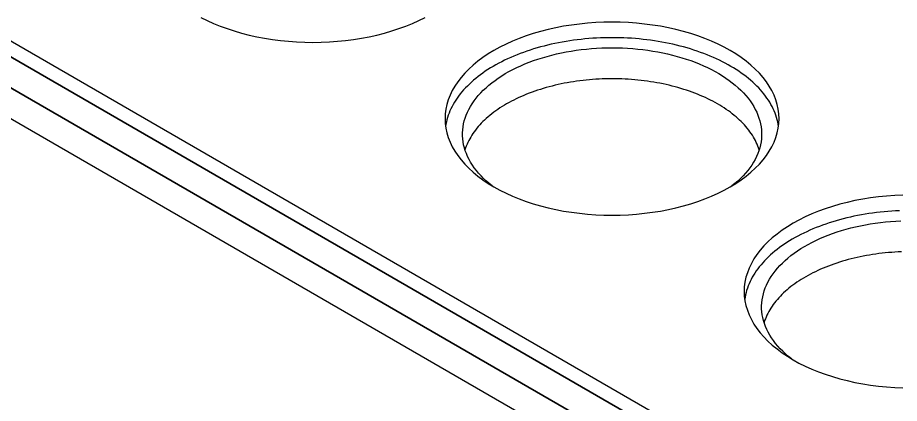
# Model space of a CAD drawing. Extents: x 1.5 to 17.7, y 2.4 to 12.
# Drawn here: x 4.874 to 7.778, y 4.16 to 5.429 of the extents above; entities that cross this region are included whole.
import ezdxf

# ---------------------------------------------------------------- set-up
doc = ezdxf.new("R2010")
doc.units = 0
doc.layers.get('0').update_dxf_attribs({"linetype": 'CONTINUOUS'})

# ---------------------------------------------------------------- blocks, each defined once
blk = doc.blocks.new('A$C44197991')
at = {"color": 0, "linetype": 'CONTINUOUS', "extrusion": (-2e-16, 0.816497, 0.57735)}
for p, q in [((11.7648, -5.6789), (3.6331, -0.984)), ((11.7648, -5.7299), (3.6331, -1.0351)), ((3.6331, -1.0351), (11.7648, -5.7299)), ((11.7648, -5.832), (3.6331, -1.1371)), ((3.6331, -1.1371), (11.7648, -5.832)), ((11.7648, -5.934), (3.6331, -1.2392))]:
    blk.add_line(p, q, dxfattribs=at)
at = {"color": 0, "linetype": 'CONTINUOUS'}
for points in [[(7.6367, -2.8554, 0), (7.6572, -2.8655, 0), (7.6784, -2.8751, 0), (7.7005, -2.8841, 0), (7.7233, -2.8924, 0), (7.7468, -2.9001, 0), (7.7709, -2.9071, 0), (7.7956, -2.9134, 0), (7.8208, -2.919, 0), (7.8464, -2.9239, 0), (7.8724, -2.9281, 0), (7.8988, -2.9315, 0), (7.9254, -2.9342, 0), (7.9522, -2.9361, 0), (7.9791, -2.9372, 0), (8.0061, -2.9376, 0), (8.0331, -2.9372, 0), (8.06, -2.9361, 0), (8.0868, -2.9342, 0), (8.1134, -2.9315, 0), (8.1397, -2.9281, 0), (8.1657, -2.9239, 0), (8.1914, -2.919, 0), (8.2166, -2.9134, 0), (8.2412, -2.9071, 0), (8.2653, -2.9001, 0), (8.2888, -2.8924, 0), (8.3117, -2.8841, 0), (8.3337, -2.8751, 0), (8.355, -2.8655, 0), (8.3754, -2.8554, 0)], [(9.3799, -3.4132, 0), (9.3985, -3.4019, 0), (9.4161, -3.3902, 0), (9.4328, -3.3779, 0), (9.4483, -3.3651, 0), (9.4627, -3.3519, 0), (9.476, -3.3384, 0), (9.4882, -3.3245, 0), (9.4991, -3.3102, 0), (9.5088, -3.2957, 0), (9.5173, -3.2809, 0), (9.5245, -3.2659, 0), (9.5304, -3.2506, 0), (9.535, -3.2353, 0), (9.5383, -3.2198, 0), (9.5403, -3.2043, 0), (9.541, -3.1887, 0), (9.5403, -3.1731, 0), (9.5383, -3.1576, 0), (9.535, -3.1421, 0), (9.5304, -3.1267, 0), (9.5245, -3.1115, 0), (9.5173, -3.0965, 0), (9.5088, -3.0817, 0), (9.4991, -3.0672, 0), (9.4882, -3.0529, 0), (9.476, -3.039, 0), (9.4627, -3.0255, 0), (9.4483, -3.0123, 0), (9.4328, -2.9995, 0), (9.4161, -2.9872, 0), (9.3985, -2.9754, 0), (9.3799, -2.9642, 0), (9.3603, -2.9534, 0), (9.3399, -2.9432, 0), (9.3186, -2.9337, 0), (9.2965, -2.9247, 0), (9.2737, -2.9163, 0), (9.2502, -2.9087, 0), (9.2261, -2.9017, 0), (9.2015, -2.8953, 0), (9.1763, -2.8897, 0), (9.1506, -2.8848, 0), (9.1246, -2.8807, 0), (9.0983, -2.8773, 0), (9.0717, -2.8746, 0), (9.0449, -2.8727, 0), (9.018, -2.8715, 0), (8.991, -2.8712, 0), (8.964, -2.8715, 0), (8.9371, -2.8727, 0), (8.9103, -2.8746, 0), (8.8837, -2.8773, 0), (8.8573, -2.8807, 0), (8.8313, -2.8848, 0), (8.8057, -2.8897, 0), (8.7805, -2.8953, 0), (8.7558, -2.9017, 0), (8.7317, -2.9087, 0), (8.7082, -2.9163, 0), (8.6854, -2.9247, 0), (8.6633, -2.9337, 0), (8.6421, -2.9432, 0), (8.6216, -2.9534, 0), (8.6021, -2.9642, 0), (8.5835, -2.9754, 0), (8.5658, -2.9872, 0), (8.5492, -2.9995, 0), (8.5337, -3.0123, 0), (8.5192, -3.0255, 0), (8.5059, -3.039, 0), (8.4938, -3.0529, 0), (8.4828, -3.0672, 0), (8.4731, -3.0817, 0), (8.4647, -3.0965, 0), (8.4575, -3.1115, 0), (8.4515, -3.1267, 0), (8.4469, -3.1421, 0), (8.4436, -3.1576, 0), (8.4416, -3.1731, 0), (8.441, -3.1887, 0), (8.4416, -3.2043, 0), (8.4436, -3.2198, 0), (8.4469, -3.2353, 0), (8.4515, -3.2506, 0), (8.4575, -3.2659, 0), (8.4647, -3.2809, 0), (8.4731, -3.2957, 0), (8.4828, -3.3102, 0), (8.4938, -3.3245, 0), (8.5059, -3.3384, 0), (8.5192, -3.3519, 0), (8.5337, -3.3651, 0), (8.5492, -3.3779, 0), (8.5658, -3.3902, 0), (8.5835, -3.4019, 0), (8.6021, -3.4132, 0), (8.6216, -3.424, 0), (8.6421, -3.4342, 0), (8.6633, -3.4438, 0), (8.6854, -3.4527, 0), (8.7082, -3.4611, 0), (8.7317, -3.4688, 0), (8.7558, -3.4758, 0), (8.7805, -3.4821, 0), (8.8057, -3.4877, 0), (8.8313, -3.4926, 0), (8.8573, -3.4967, 0), (8.8837, -3.5001, 0), (8.9103, -3.5028, 0), (8.9371, -3.5047, 0), (8.964, -3.5059, 0), (8.991, -3.5062, 0), (9.018, -3.5059, 0), (9.0449, -3.5047, 0), (9.0717, -3.5028, 0), (9.0983, -3.5001, 0), (9.1246, -3.4967, 0), (9.1506, -3.4926, 0), (9.1763, -3.4877, 0), (9.2015, -3.4821, 0), (9.2261, -3.4758, 0), (9.2502, -3.4688, 0), (9.2737, -3.4611, 0), (9.2965, -3.4527, 0), (9.3186, -3.4438, 0), (9.3399, -3.4342, 0), (9.3603, -3.424, 0), (9.3799, -3.4132, 0)], [(9.5392, -3.2142, 0), (9.538, -3.2069, 0), (9.5366, -3.1995, 0), (9.5348, -3.1922, 0), (9.5327, -3.1849, 0), (9.5304, -3.1776, 0), (9.5277, -3.1704, 0), (9.5248, -3.1632, 0), (9.5215, -3.156, 0), (9.518, -3.1489, 0), (9.5142, -3.1419, 0), (9.5101, -3.1349, 0), (9.5058, -3.1279, 0), (9.5011, -3.121, 0), (9.4962, -3.1142, 0), (9.491, -3.1074, 0), (9.4855, -3.1008, 0), (9.4798, -3.0941, 0), (9.4738, -3.0876, 0), (9.4675, -3.0812, 0), (9.461, -3.0748, 0), (9.4542, -3.0685, 0), (9.4472, -3.0623, 0), (9.4399, -3.0562, 0), (9.4324, -3.0503, 0), (9.4246, -3.0444, 0), (9.4166, -3.0386, 0), (9.4084, -3.0329, 0), (9.3999, -3.0274, 0), (9.3912, -3.0219, 0), (9.3824, -3.0166, 0), (9.3733, -3.0114, 0), (9.3639, -3.0063, 0), (9.3544, -3.0014, 0), (9.3447, -2.9966, 0), (9.3348, -2.9919, 0), (9.3247, -2.9873, 0), (9.3145, -2.9829, 0), (9.304, -2.9786, 0), (9.2934, -2.9745, 0), (9.2826, -2.9705, 0), (9.2717, -2.9667, 0), (9.2606, -2.963, 0), (9.2493, -2.9594, 0), (9.238, -2.956, 0), (9.2265, -2.9528, 0), (9.2148, -2.9497, 0), (9.2031, -2.9468, 0), (9.1912, -2.944, 0), (9.1792, -2.9414, 0), (9.1671, -2.9389, 0), (9.1549, -2.9366, 0), (9.1427, -2.9345, 0), (9.1303, -2.9325, 0), (9.1179, -2.9308, 0), (9.1054, -2.9291, 0), (9.0929, -2.9277, 0), (9.0802, -2.9264, 0), (9.0676, -2.9253, 0), (9.0549, -2.9243, 0), (9.0421, -2.9236, 0), (9.0294, -2.923, 0), (9.0166, -2.9225, 0), (9.0038, -2.9223, 0), (8.991, -2.9222, 0), (8.9782, -2.9223, 0), (8.9654, -2.9225, 0), (8.9526, -2.923, 0), (8.9398, -2.9236, 0), (8.9271, -2.9243, 0), (8.9144, -2.9253, 0), (8.9017, -2.9264, 0), (8.8891, -2.9277, 0), (8.8766, -2.9291, 0), (8.8641, -2.9308, 0), (8.8516, -2.9325, 0), (8.8393, -2.9345, 0), (8.827, -2.9366, 0), (8.8148, -2.9389, 0), (8.8027, -2.9414, 0), (8.7908, -2.944, 0), (8.7789, -2.9468, 0), (8.7671, -2.9497, 0), (8.7555, -2.9528, 0), (8.744, -2.956, 0), (8.7326, -2.9594, 0), (8.7214, -2.963, 0), (8.7103, -2.9667, 0), (8.6994, -2.9705, 0), (8.6886, -2.9745, 0), (8.678, -2.9786, 0), (8.6675, -2.9829, 0), (8.6572, -2.9873, 0), (8.6471, -2.9919, 0), (8.6372, -2.9966, 0), (8.6275, -3.0014, 0), (8.618, -3.0063, 0), (8.6087, -3.0114, 0), (8.5996, -3.0166, 0), (8.5907, -3.0219, 0), (8.582, -3.0274, 0), (8.5736, -3.0329, 0), (8.5654, -3.0386, 0), (8.5574, -3.0444, 0), (8.5496, -3.0503, 0), (8.5421, -3.0562, 0), (8.5348, -3.0623, 0), (8.5278, -3.0685, 0), (8.521, -3.0748, 0), (8.5145, -3.0812, 0), (8.5082, -3.0876, 0), (8.5022, -3.0941, 0), (8.4965, -3.1008, 0), (8.491, -3.1074, 0), (8.4858, -3.1142, 0), (8.4809, -3.121, 0), (8.4762, -3.1279, 0), (8.4718, -3.1349, 0), (8.4678, -3.1419, 0), (8.464, -3.1489, 0), (8.4604, -3.156, 0), (8.4572, -3.1632, 0), (8.4543, -3.1704, 0), (8.4516, -3.1776, 0), (8.4492, -3.1849, 0), (8.4472, -3.1922, 0), (8.4454, -3.1995, 0), (8.4439, -3.2069, 0), (8.4428, -3.2142, 0)], [(8.5965, -3.41, 0), (8.5866, -3.402, 0), (8.5771, -3.3939, 0), (8.5681, -3.3855, 0), (8.5596, -3.377, 0), (8.5517, -3.3683, 0), (8.5442, -3.3594, 0), (8.5373, -3.3504, 0), (8.531, -3.3413, 0), (8.5252, -3.3321, 0), (8.5199, -3.3227, 0), (8.5152, -3.3133, 0), (8.5111, -3.3037, 0), (8.5076, -3.2941, 0), (8.5046, -3.2845, 0), (8.5022, -3.2747, 0), (8.5004, -3.2649, 0), (8.4992, -3.2551, 0), (8.4986, -3.2453, 0), (8.4985, -3.2355, 0), (8.4991, -3.2257, 0), (8.5002, -3.2159, 0), (8.502, -3.2061, 0), (8.5043, -3.1963, 0), (8.5071, -3.1866, 0), (8.5106, -3.177, 0), (8.5146, -3.1675, 0), (8.5193, -3.158, 0), (8.5244, -3.1486, 0), (8.5302, -3.1394, 0), (8.5365, -3.1302, 0), (8.5433, -3.1212, 0), (8.5506, -3.1124, 0), (8.5585, -3.1037, 0), (8.5669, -3.0951, 0), (8.5759, -3.0867, 0), (8.5853, -3.0785, 0), (8.5952, -3.0705, 0), (8.6055, -3.0627, 0), (8.6164, -3.0552, 0), (8.6276, -3.0478, 0), (8.6393, -3.0406, 0), (8.6515, -3.0337, 0), (8.664, -3.0271, 0), (8.6769, -3.0207, 0), (8.6902, -3.0146, 0), (8.7039, -3.0087, 0), (8.7179, -3.0031, 0), (8.7322, -2.9978, 0), (8.7469, -2.9928, 0), (8.7618, -2.988, 0), (8.777, -2.9836, 0), (8.7925, -2.9795, 0), (8.8082, -2.9757, 0), (8.8241, -2.9722, 0), (8.8402, -2.969, 0), (8.8565, -2.9662, 0), (8.8729, -2.9637, 0), (8.8895, -2.9615, 0), (8.9063, -2.9596, 0), (8.9231, -2.9581, 0), (8.94, -2.9569, 0), (8.957, -2.9561, 0), (8.974, -2.9556, 0), (8.991, -2.9554, 0), (9.008, -2.9556, 0), (9.025, -2.9561, 0), (9.042, -2.9569, 0), (9.0589, -2.9581, 0), (9.0757, -2.9596, 0), (9.0924, -2.9615, 0), (9.109, -2.9637, 0), (9.1255, -2.9662, 0), (9.1418, -2.969, 0), (9.1579, -2.9722, 0), (9.1738, -2.9757, 0), (9.1895, -2.9795, 0), (9.205, -2.9836, 0), (9.2202, -2.988, 0), (9.2351, -2.9928, 0), (9.2498, -2.9978, 0), (9.2641, -3.0031, 0), (9.2781, -3.0087, 0), (9.2917, -3.0146, 0), (9.305, -3.0207, 0), (9.318, -3.0271, 0), (9.3305, -3.0337, 0), (9.3426, -3.0406, 0), (9.3543, -3.0478, 0), (9.3656, -3.0552, 0), (9.3765, -3.0627, 0), (9.3868, -3.0705, 0), (9.3967, -3.0785, 0), (9.4061, -3.0867, 0), (9.415, -3.0951, 0), (9.4234, -3.1037, 0), (9.4313, -3.1124, 0), (9.4387, -3.1212, 0), (9.4455, -3.1302, 0), (9.4518, -3.1394, 0), (9.4575, -3.1486, 0), (9.4627, -3.158, 0), (9.4673, -3.1675, 0), (9.4713, -3.177, 0), (9.4748, -3.1866, 0), (9.4777, -3.1963, 0), (9.48, -3.2061, 0), (9.4817, -3.2159, 0), (9.4829, -3.2257, 0), (9.4834, -3.2355, 0), (9.4834, -3.2453, 0), (9.4828, -3.2551, 0), (9.4815, -3.2649, 0), (9.4797, -3.2747, 0), (9.4773, -3.2845, 0), (9.4744, -3.2941, 0), (9.4708, -3.3037, 0), (9.4667, -3.3133, 0), (9.462, -3.3227, 0), (9.4568, -3.3321, 0), (9.451, -3.3413, 0), (9.4446, -3.3504, 0), (9.4377, -3.3594, 0), (9.4303, -3.3683, 0), (9.4223, -3.377, 0), (9.4139, -3.3855, 0), (9.4049, -3.3939, 0), (9.3954, -3.402, 0), (9.3854, -3.41, 0)], [(9.4755, -3.2908, 0), (9.4734, -3.2847, 0), (9.4712, -3.2787, 0), (9.4687, -3.2727, 0), (9.466, -3.2667, 0), (9.4631, -3.2607, 0), (9.4599, -3.2548, 0), (9.4565, -3.249, 0), (9.4529, -3.2432, 0), (9.4491, -3.2374, 0), (9.4451, -3.2317, 0), (9.4408, -3.226, 0), (9.4363, -3.2204, 0), (9.4317, -3.2148, 0), (9.4268, -3.2093, 0), (9.4217, -3.2039, 0), (9.4164, -3.1985, 0), (9.4109, -3.1932, 0), (9.4052, -3.188, 0), (9.3993, -3.1828, 0), (9.3933, -3.1778, 0), (9.387, -3.1728, 0), (9.3805, -3.1678, 0), (9.3739, -3.163, 0), (9.3671, -3.1582, 0), (9.3601, -3.1535, 0), (9.3529, -3.149, 0), (9.3456, -3.1445, 0), (9.3381, -3.1401, 0), (9.3304, -3.1358, 0), (9.3226, -3.1315, 0), (9.3146, -3.1274, 0), (9.3064, -3.1234, 0), (9.2981, -3.1195, 0), (9.2897, -3.1157, 0), (9.2811, -3.112, 0), (9.2724, -3.1084, 0), (9.2636, -3.105, 0), (9.2546, -3.1016, 0), (9.2455, -3.0984, 0), (9.2363, -3.0952, 0), (9.227, -3.0922, 0), (9.2175, -3.0893, 0), (9.208, -3.0865, 0), (9.1983, -3.0839, 0), (9.1885, -3.0813, 0), (9.1787, -3.0789, 0), (9.1688, -3.0766, 0), (9.1587, -3.0745, 0), (9.1486, -3.0724, 0), (9.1385, -3.0705, 0), (9.1282, -3.0687, 0), (9.1179, -3.0671, 0), (9.1076, -3.0655, 0), (9.0971, -3.0641, 0), (9.0867, -3.0629, 0), (9.0762, -3.0617, 0), (9.0656, -3.0607, 0), (9.055, -3.0599, 0), (9.0444, -3.0591, 0), (9.0337, -3.0585, 0), (9.0231, -3.0581, 0), (9.0124, -3.0577, 0), (9.0017, -3.0575, 0), (8.991, -3.0574, 0), (8.9803, -3.0575, 0), (8.9696, -3.0577, 0), (8.9589, -3.0581, 0), (8.9482, -3.0585, 0), (8.9376, -3.0591, 0), (8.927, -3.0599, 0), (8.9164, -3.0607, 0), (8.9058, -3.0617, 0), (8.8953, -3.0629, 0), (8.8848, -3.0641, 0), (8.8744, -3.0655, 0), (8.864, -3.0671, 0), (8.8537, -3.0687, 0), (8.8435, -3.0705, 0), (8.8333, -3.0724, 0), (8.8232, -3.0745, 0), (8.8132, -3.0766, 0), (8.8033, -3.0789, 0), (8.7934, -3.0813, 0), (8.7837, -3.0839, 0), (8.774, -3.0865, 0), (8.7645, -3.0893, 0), (8.755, -3.0922, 0), (8.7457, -3.0952, 0), (8.7365, -3.0984, 0), (8.7274, -3.1016, 0), (8.7184, -3.105, 0), (8.7095, -3.1084, 0), (8.7008, -3.112, 0), (8.6922, -3.1157, 0), (8.6838, -3.1195, 0), (8.6755, -3.1234, 0), (8.6674, -3.1274, 0), (8.6594, -3.1315, 0), (8.6516, -3.1358, 0), (8.6439, -3.1401, 0), (8.6364, -3.1445, 0), (8.629, -3.149, 0), (8.6219, -3.1535, 0), (8.6149, -3.1582, 0), (8.6081, -3.163, 0), (8.6014, -3.1678, 0), (8.595, -3.1728, 0), (8.5887, -3.1778, 0), (8.5826, -3.1828, 0), (8.5767, -3.188, 0), (8.571, -3.1932, 0), (8.5656, -3.1985, 0), (8.5603, -3.2039, 0), (8.5552, -3.2093, 0), (8.5503, -3.2148, 0), (8.5456, -3.2204, 0), (8.5412, -3.226, 0), (8.5369, -3.2317, 0), (8.5329, -3.2374, 0), (8.5291, -3.2432, 0), (8.5255, -3.249, 0), (8.5221, -3.2548, 0), (8.5189, -3.2607, 0), (8.516, -3.2667, 0), (8.5133, -3.2727, 0), (8.5108, -3.2787, 0), (8.5085, -3.2847, 0), (8.5065, -3.2908, 0)], [(9.9489, -3.4402, 0), (9.922, -3.4413, 0), (9.8952, -3.4432, 0), (9.8686, -3.4459, 0), (9.8422, -3.4493, 0), (9.8162, -3.4535, 0), (9.7906, -3.4583, 0), (9.7654, -3.464, 0), (9.7407, -3.4703, 0), (9.7166, -3.4773, 0), (9.6931, -3.485, 0), (9.6703, -3.4933, 0), (9.6483, -3.5023, 0), (9.627, -3.5119, 0), (9.6065, -3.5221, 0), (9.587, -3.5328, 0), (9.5684, -3.5441, 0), (9.5507, -3.5559, 0), (9.5341, -3.5682, 0), (9.5186, -3.5809, 0), (9.5041, -3.5941, 0), (9.4908, -3.6076, 0), (9.4787, -3.6216, 0), (9.4678, -3.6358, 0), (9.458, -3.6504, 0), (9.4496, -3.6652, 0), (9.4424, -3.6802, 0), (9.4365, -3.6954, 0), (9.4318, -3.7107, 0), (9.4285, -3.7262, 0), (9.4265, -3.7418, 0), (9.4259, -3.7573, 0), (9.4265, -3.7729, 0), (9.4285, -3.7885, 0), (9.4318, -3.8039, 0), (9.4365, -3.8193, 0), (9.4424, -3.8345, 0), (9.4496, -3.8495, 0), (9.458, -3.8643, 0), (9.4678, -3.8788, 0), (9.4787, -3.8931, 0), (9.4908, -3.907, 0), (9.5041, -3.9206, 0), (9.5186, -3.9337, 0), (9.5341, -3.9465, 0), (9.5507, -3.9588, 0), (9.5684, -3.9706, 0), (9.587, -3.9819, 0), (9.6065, -3.9926, 0), (9.627, -4.0028, 0), (9.6483, -4.0124, 0), (9.6703, -4.0214, 0), (9.6931, -4.0297, 0), (9.7166, -4.0374, 0), (9.7407, -4.0444, 0), (9.7654, -4.0507, 0), (9.7906, -4.0563, 0), (9.8162, -4.0612, 0), (9.8422, -4.0654, 0), (9.8686, -4.0688, 0), (9.8952, -4.0714, 0), (9.922, -4.0733, 0), (9.9489, -4.0745, 0)], [(9.9375, -3.4916, 0), (9.9247, -3.4922, 0), (9.912, -3.493, 0), (9.8993, -3.4939, 0), (9.8866, -3.495, 0), (9.874, -3.4963, 0), (9.8614, -3.4978, 0), (9.849, -3.4994, 0), (9.8365, -3.5012, 0), (9.8242, -3.5031, 0), (9.8119, -3.5053, 0), (9.7997, -3.5076, 0), (9.7876, -3.51, 0), (9.7757, -3.5126, 0), (9.7638, -3.5154, 0), (9.752, -3.5183, 0), (9.7404, -3.5214, 0), (9.7289, -3.5246, 0), (9.7175, -3.528, 0), (9.7063, -3.5316, 0), (9.6952, -3.5353, 0), (9.6843, -3.5391, 0), (9.6735, -3.5431, 0), (9.6629, -3.5473, 0), (9.6524, -3.5516, 0), (9.6421, -3.556, 0), (9.632, -3.5605, 0), (9.6221, -3.5652, 0), (9.6124, -3.57, 0), (9.6029, -3.575, 0), (9.5936, -3.5801, 0), (9.5845, -3.5853, 0), (9.5756, -3.5906, 0), (9.5669, -3.596, 0), (9.5585, -3.6016, 0), (9.5503, -3.6072, 0), (9.5423, -3.613, 0), (9.5345, -3.6189, 0), (9.527, -3.6249, 0), (9.5197, -3.631, 0), (9.5127, -3.6372, 0), (9.5059, -3.6434, 0), (9.4994, -3.6498, 0), (9.4931, -3.6562, 0), (9.4871, -3.6628, 0), (9.4814, -3.6694, 0), (9.4759, -3.6761, 0), (9.4707, -3.6828, 0), (9.4658, -3.6896, 0), (9.4611, -3.6965, 0), (9.4567, -3.7035, 0), (9.4527, -3.7105, 0), (9.4489, -3.7176, 0), (9.4453, -3.7247, 0), (9.4421, -3.7318, 0), (9.4392, -3.739, 0), (9.4365, -3.7462, 0), (9.4342, -3.7535, 0), (9.4321, -3.7608, 0), (9.4303, -3.7681, 0), (9.4288, -3.7755, 0), (9.4277, -3.7828, 0)], [(9.5814, -3.9786, 0), (9.5715, -3.9707, 0), (9.562, -3.9625, 0), (9.553, -3.9541, 0), (9.5445, -3.9456, 0), (9.5366, -3.9369, 0), (9.5291, -3.9281, 0), (9.5222, -3.9191, 0), (9.5159, -3.91, 0), (9.5101, -3.9007, 0), (9.5048, -3.8914, 0), (9.5001, -3.8819, 0), (9.496, -3.8724, 0), (9.4925, -3.8628, 0), (9.4895, -3.8531, 0), (9.4871, -3.8434, 0), (9.4853, -3.8336, 0), (9.4841, -3.8238, 0), (9.4835, -3.814, 0), (9.4834, -3.8041, 0), (9.484, -3.7943, 0), (9.4851, -3.7845, 0), (9.4869, -3.7747, 0), (9.4892, -3.765, 0), (9.492, -3.7553, 0), (9.4955, -3.7456, 0), (9.4995, -3.7361, 0), (9.5042, -3.7266, 0), (9.5093, -3.7173, 0), (9.5151, -3.708, 0), (9.5214, -3.6989, 0), (9.5282, -3.6899, 0), (9.5355, -3.681, 0), (9.5434, -3.6723, 0), (9.5518, -3.6637, 0), (9.5608, -3.6554, 0), (9.5702, -3.6472, 0), (9.58, -3.6392, 0), (9.5904, -3.6314, 0), (9.6013, -3.6238, 0), (9.6125, -3.6164, 0), (9.6242, -3.6093, 0), (9.6364, -3.6024, 0), (9.6489, -3.5957, 0), (9.6618, -3.5893, 0), (9.6751, -3.5832, 0), (9.6888, -3.5773, 0), (9.7028, -3.5717, 0), (9.7171, -3.5664, 0), (9.7318, -3.5614, 0), (9.7467, -3.5567, 0), (9.7619, -3.5523, 0), (9.7774, -3.5481, 0), (9.7931, -3.5443, 0), (9.809, -3.5408, 0), (9.8251, -3.5377, 0), (9.8414, -3.5348, 0), (9.8578, -3.5323, 0), (9.8744, -3.5301, 0), (9.8912, -3.5283, 0), (9.908, -3.5267, 0), (9.9249, -3.5255, 0), (9.9419, -3.5247, 0)], [(9.9438, -3.6267, 0), (9.9331, -3.6271, 0), (9.9225, -3.6278, 0), (9.9119, -3.6285, 0), (9.9013, -3.6294, 0), (9.8907, -3.6304, 0), (9.8802, -3.6315, 0), (9.8697, -3.6328, 0), (9.8593, -3.6342, 0), (9.8489, -3.6357, 0), (9.8386, -3.6373, 0), (9.8284, -3.6391, 0), (9.8182, -3.641, 0), (9.8081, -3.6431, 0), (9.7981, -3.6452, 0), (9.7882, -3.6475, 0), (9.7783, -3.65, 0), (9.7686, -3.6525, 0), (9.7589, -3.6552, 0), (9.7494, -3.6579, 0), (9.7399, -3.6608, 0), (9.7306, -3.6639, 0), (9.7214, -3.667, 0), (9.7123, -3.6702, 0), (9.7033, -3.6736, 0), (9.6944, -3.6771, 0), (9.6857, -3.6807, 0), (9.6771, -3.6844, 0), (9.6687, -3.6882, 0), (9.6604, -3.6921, 0), (9.6523, -3.6961, 0), (9.6443, -3.7002, 0), (9.6365, -3.7044, 0), (9.6288, -3.7087, 0), (9.6213, -3.7131, 0), (9.6139, -3.7176, 0), (9.6068, -3.7222, 0), (9.5998, -3.7269, 0), (9.593, -3.7316, 0), (9.5863, -3.7365, 0), (9.5799, -3.7414, 0), (9.5736, -3.7464, 0), (9.5675, -3.7515, 0), (9.5616, -3.7566, 0), (9.5559, -3.7619, 0), (9.5505, -3.7672, 0), (9.5452, -3.7725, 0), (9.5401, -3.778, 0), (9.5352, -3.7835, 0), (9.5305, -3.789, 0), (9.5261, -3.7946, 0), (9.5218, -3.8003, 0), (9.5178, -3.806, 0), (9.514, -3.8118, 0), (9.5104, -3.8176, 0), (9.507, -3.8235, 0), (9.5038, -3.8294, 0), (9.5009, -3.8353, 0), (9.4982, -3.8413, 0), (9.4957, -3.8473, 0), (9.4934, -3.8533, 0), (9.4914, -3.8594, 0)]]:
    blk.add_polyline3d(points, dxfattribs=at)

msp = doc.modelspace()

# ---------------------------------------------------------------- block references
msp.add_blockref('A$C44197991', (-2.1591, 8.285))

doc.saveas('drawing.dxf')
